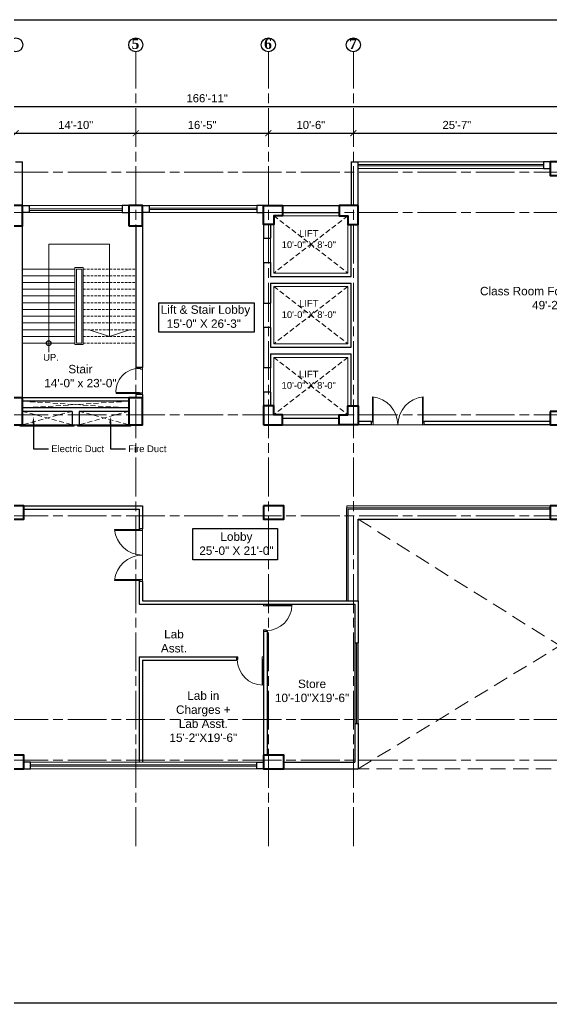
# Model space of a CAD drawing. Header units: inches. Extents: x -12 to 20935469, y -1604 to 24729220.
# Drawn here: x 20824778 to 20825566, y 24707850 to 24709308 of the extents above; entities that cross this region are included whole.
import ezdxf
from ezdxf import colors
from ezdxf.entities.mleader import LeaderData, LeaderLine
from ezdxf.math import Vec2, Vec3

# ---------------------------------------------------------------- set-up
doc = ezdxf.new("R2010")
doc.units = ezdxf.units.IN
doc.header["$LTSCALE"] = 0.03
doc.header["$MEASUREMENT"] = 0
doc.header["$PDMODE"] = 32
doc.header["$PDSIZE"] = 15
doc.linetypes.add('ACAD_ISO08W100', pattern=[36, 24, -3, 6, -3])
doc.linetypes.add('DASHED2', pattern=[0.375, 0.25, -0.125])
for name, color, linetype, lineweight in [('column', 1, 'Continuous', 40), ('Dim Line', 252, 'Continuous', 13), ('Door', 7, 'Continuous', 18), ('Dot', 253, 'Continuous', 0), ('Gas', 21, 'Continuous', 5), ('Grid Line', 252, 'Continuous', 18), ('Main Wall', 7, 'Continuous', 30), ('RAIL', 23, 'Continuous', 13), ('STAIR', 46, 'Continuous', 15), ('wind.', 150, 'Continuous', 20)]:
    doc.layers.add(name, color=color, linetype=linetype, lineweight=lineweight)
doc.layers.add('TEXT', color=7, linetype='Continuous')
doc.styles.add('2', font='swisscl.ttf')
doc.styles.add('RomanS', font='arial.ttf', dxfattribs={"height": 12})
doc.styles.get("Standard").update_dxf_attribs({"font": 'timesbd.ttf'})
doc.dimstyles.new('Aec_Arch_I', dxfattribs={"dimscale": 96, "dimtxt": 12, "dimasz": 0.09375, "dimexe": 0.125, "dimexo": 0.125, "dimgap": 0.0625, "dimtad": 1, "dimdec": 0, "dimzin": 3, "dimdsep": 46, "dimlunit": 4, "dimtxsty": 'RomanS', "dimblk1": 'ARCHTICK', "dimblk2": 'ARCHTICK', "dimsah": 1, "dimcen": 0.09375, "dimdle": 0.125, "dimadec": 0, "dimazin": 0, "dimtfac": 0.75, "dimtdec": 0, "dimtmove": 2, "dimatfit": 3, "dimldrblk": 'ARCHTICK', "dimfxl": 1, "dimfrac": 1, "dimtolj": 1, "dimtzin": 0, "dimarcsym": 0})

# ---------------------------------------------------------------- blocks, each defined once
blk = doc.blocks.new('_ArchTick')
at = {"color": 0, "linetype": 'ByBlock', "lineweight": 35, "const_width": 0.15}
blk.add_lwpolyline([(-0.5, -0.5), (0.5, 0.5)], dxfattribs=at)
blk = doc.blocks.new('*D8')
at = {"layer": 'Defpoints', "color": 0, "transparency": 16777216}
for p in [(20831396.27940053, 24724578.16655627), (20831666.2795913, 24724578.16655627), (20831666.2795913, 24724578.16655627)]:
    blk.add_point(p, dxfattribs=at)
at = {"layer": 'Dim Line', "color": 0, "lineweight": -2, "transparency": 16777216}
blk.add_line((20831384.27940053, 24724578.16655627), (20831678.2795913, 24724578.16655627), dxfattribs=at)
at = {"layer": 'Dim Line', "color": 0, "lineweight": -2, "transparency": 16777216, "xscale": 9, "yscale": 9, "zscale": 9, "rotation": 180}
blk.add_blockref('_ArchTick', (20831396.27940053, 24724578.16655627), dxfattribs=at)
at = {"layer": 'Dim Line', "color": 0, "lineweight": -2, "transparency": 16777216, "xscale": 9, "yscale": 9, "zscale": 9}
blk.add_blockref('_ArchTick', (20831666.2795913, 24724578.16655627), dxfattribs=at)
at = {"layer": 'Dim Line', "color": 0, "transparency": 16777216, "insert": (20831531.27949591, 24724590.29343212), "char_height": 12, "attachment_point": 5, "style": 'RomanS'}
blk.add_mtext('\\A1;22\'-6"', dxfattribs=at)
blk = doc.blocks.new('*D9')
at = {"layer": 'Defpoints', "color": 0, "transparency": 16777216}
for p in [(20831666.2795913, 24724578.16655627), (20831844.25000967, 24724578.16655627), (20831844.25000967, 24724578.16655627)]:
    blk.add_point(p, dxfattribs=at)
at = {"layer": 'Dim Line', "color": 0, "lineweight": -2, "transparency": 16777216}
blk.add_line((20831654.2795913, 24724578.16655627), (20831856.25000967, 24724578.16655627), dxfattribs=at)
at = {"layer": 'Dim Line', "color": 0, "lineweight": -2, "transparency": 16777216, "xscale": 9, "yscale": 9, "zscale": 9, "rotation": 180}
blk.add_blockref('_ArchTick', (20831666.2795913, 24724578.16655627), dxfattribs=at)
at = {"layer": 'Dim Line', "color": 0, "lineweight": -2, "transparency": 16777216, "xscale": 9, "yscale": 9, "zscale": 9}
blk.add_blockref('_ArchTick', (20831844.25000967, 24724578.16655627), dxfattribs=at)
at = {"layer": 'Dim Line', "color": 0, "transparency": 16777216, "insert": (20831755.26480048, 24724590.29343212), "char_height": 12, "attachment_point": 5, "style": 'RomanS'}
blk.add_mtext('\\A1;14\'-10"', dxfattribs=at)
blk = doc.blocks.new('*D21')
at = {"layer": 'Defpoints', "color": 0, "transparency": 16777216}
for p in [(20831844.25000967, 24724578.16655627), (20832040.77920983, 24724578.16655627), (20832040.77920983, 24724578.16655627)]:
    blk.add_point(p, dxfattribs=at)
at = {"layer": 'Dim Line', "color": 0, "lineweight": -2, "transparency": 16777216}
for p, q in [((20831832.25000967, 24724578.16655627), (20832052.77920983, 24724578.16655627)), ((20831844.25000967, 24724566.16655627), (20831844.25000967, 24724566.16655627)), ((20832040.77920983, 24724566.16655627), (20832040.77920983, 24724566.16655627))]:
    blk.add_line(p, q, dxfattribs=at)
at = {"layer": 'Dim Line', "color": 0, "lineweight": -2, "transparency": 16777216, "xscale": 9, "yscale": 9, "zscale": 9, "rotation": 180}
blk.add_blockref('_ArchTick', (20831844.25000967, 24724578.16655627), dxfattribs=at)
at = {"layer": 'Dim Line', "color": 0, "lineweight": -2, "transparency": 16777216, "xscale": 9, "yscale": 9, "zscale": 9}
blk.add_blockref('_ArchTick', (20832040.77920983, 24724578.16655627), dxfattribs=at)
at = {"layer": 'Dim Line', "color": 0, "transparency": 16777216, "insert": (20831942.51460975, 24724590.29343212), "char_height": 12, "attachment_point": 5, "style": 'RomanS'}
blk.add_mtext('\\A1;16\'-5"', dxfattribs=at)
blk = doc.blocks.new('*D22')
at = {"layer": 'Defpoints', "color": 0, "transparency": 16777216}
for p in [(20832040.77920983, 24724578.16655627), (20832166.78192559, 24724578.16655627), (20832166.78192559, 24724578.16655626)]:
    blk.add_point(p, dxfattribs=at)
at = {"layer": 'Dim Line', "color": 0, "lineweight": -2, "transparency": 16777216}
for p, q in [((20832028.77920983, 24724578.16655626), (20832178.78192559, 24724578.16655626)), ((20832040.77920983, 24724566.16655627), (20832040.77920983, 24724566.16655626)), ((20832166.78192559, 24724566.16655627), (20832166.78192559, 24724566.16655626))]:
    blk.add_line(p, q, dxfattribs=at)
at = {"layer": 'Dim Line', "color": 0, "lineweight": -2, "transparency": 16777216, "xscale": 9, "yscale": 9, "zscale": 9, "rotation": 180}
blk.add_blockref('_ArchTick', (20832040.77920983, 24724578.16655626), dxfattribs=at)
at = {"layer": 'Dim Line', "color": 0, "lineweight": -2, "transparency": 16777216, "xscale": 9, "yscale": 9, "zscale": 9}
blk.add_blockref('_ArchTick', (20832166.78192559, 24724578.16655626), dxfattribs=at)
at = {"layer": 'Dim Line', "color": 0, "transparency": 16777216, "insert": (20832103.78056771, 24724590.29343211), "char_height": 12, "attachment_point": 5, "style": 'RomanS'}
blk.add_mtext('\\A1;10\'-6"', dxfattribs=at)
blk = doc.blocks.new('*D23')
at = {"layer": 'Defpoints', "color": 0, "transparency": 16777216}
for p in [(20832166.78192559, 24724578.16655627), (20832473.78148643, 24724578.16655627), (20832473.78148643, 24724578.16655627)]:
    blk.add_point(p, dxfattribs=at)
at = {"layer": 'Dim Line', "color": 0, "lineweight": -2, "transparency": 16777216}
for p, q in [((20832154.78192559, 24724578.16655627), (20832485.78148643, 24724578.16655627)), ((20832166.78192559, 24724566.16655627), (20832166.78192559, 24724566.16655627)), ((20832473.78148643, 24724566.16655627), (20832473.78148643, 24724566.16655627))]:
    blk.add_line(p, q, dxfattribs=at)
at = {"layer": 'Dim Line', "color": 0, "lineweight": -2, "transparency": 16777216, "xscale": 9, "yscale": 9, "zscale": 9, "rotation": 180}
blk.add_blockref('_ArchTick', (20832166.78192559, 24724578.16655627), dxfattribs=at)
at = {"layer": 'Dim Line', "color": 0, "lineweight": -2, "transparency": 16777216, "xscale": 9, "yscale": 9, "zscale": 9}
blk.add_blockref('_ArchTick', (20832473.78148643, 24724578.16655627), dxfattribs=at)
at = {"layer": 'Dim Line', "color": 0, "transparency": 16777216, "insert": (20832320.28170601, 24724590.29343212), "char_height": 12, "attachment_point": 5, "style": 'RomanS'}
blk.add_mtext('\\A1;25\'-7"', dxfattribs=at)
blk = doc.blocks.new('*D13')
at = {"layer": 'Defpoints', "color": 0, "transparency": 16777216}
for p in [(20830948.30879143, 24724610.74819624), (20832951.75234396, 24724617.81282169), (20832951.75234396, 24724610.74819624)]:
    blk.add_point(p, dxfattribs=at)
at = {"layer": 'Dim Line', "color": 0, "lineweight": -2, "transparency": 16777216}
for p, q in [((20830948.30879143, 24724622.74819624), (20830948.30879143, 24724629.81282169)), ((20832951.75234396, 24724622.74819624), (20832951.75234396, 24724629.81282169)), ((20830936.30879143, 24724617.81282169), (20832963.75234396, 24724617.81282169))]:
    blk.add_line(p, q, dxfattribs=at)
at = {"layer": 'Dim Line', "color": 0, "lineweight": -2, "transparency": 16777216, "xscale": 9, "yscale": 9, "zscale": 9, "rotation": 180}
blk.add_blockref('_ArchTick', (20830948.30879143, 24724617.81282169), dxfattribs=at)
at = {"layer": 'Dim Line', "color": 0, "lineweight": -2, "transparency": 16777216, "xscale": 9, "yscale": 9, "zscale": 9}
blk.add_blockref('_ArchTick', (20832951.75234396, 24724617.81282169), dxfattribs=at)
at = {"layer": 'Dim Line', "color": 0, "transparency": 16777216, "insert": (20831950.03056769, 24724629.93969755), "char_height": 12, "attachment_point": 5, "style": 'RomanS'}
blk.add_mtext('\\A1;166\'-11"', dxfattribs=at)
blk = doc.blocks.new('Door_45')
at = {"layer": 'Door'}
for p, q in [((1.499446089358273, 4.966720660065755), (1.499446089358273, 43.96672066006575)), ((1.499446089358273, 40.02726910408236), (2.249446089358273, 40.02726910408236)), ((2.249446089358273, 40.02726910408236), (2.249446089358273, 39.52726910408236)), ((2.249446089358273, 39.52726910408236), (2.749446089591103, 39.52726910408236)), ((2.749446089591103, 39.52726910408236), (2.749446089591103, 40.02726910408236)), ((2.749446089591103, 40.02726910408236), (3.499446089358273, 40.02726910408236)), ((3.499446089358273, 44.03189280286006), (3.499446089358273, 4.966720660065755)), ((1.499446089358273, 25.76575365659081), (2.249446089358273, 25.76575365659081)), ((2.249446089358273, 25.76575365659081), (2.249446089358273, 25.26575365659081)), ((2.249446089358273, 25.26575365659081), (2.749446089591103, 25.26575365659081)), ((2.749446089591103, 25.76575365659081), (3.499446089358273, 25.76575365659081)), ((2.749446089591103, 25.26575365659081), (2.749446089591103, 25.76575365659081)), ((-0.0005539106417273842, -0.03327933993424503), (-0.0005539106417273842, 4.966720660065755)), ((-0.0005539106417273842, 4.966720660065755), (1.499446089358273, 4.966720660065755)), ((1.499446089358273, 12.56961937076411), (2.249446089358273, 12.56961937076411)), ((3.499446089358273, 4.966720660065755), (1.499446089358273, 4.966720660065755)), ((1.499446089358273, 4.966720660065755), (1.499446089358273, 2.966720660065755)), ((1.499446089358273, 2.966720660065755), (2.499446089358273, 2.966720660065755)), ((2.249446089358273, 12.56961937076411), (2.249446089358273, 13.06961937076411)), ((2.249446089358273, 13.06961937076411), (2.749446089591103, 13.06961937076411)), ((2.499446089358273, 2.966720660065755), (2.499446089358273, -0.03327933993424503)), ((2.749446089591103, 13.06961937076411), (2.749446089591103, 12.56961937076411)), ((2.749446089591103, 12.56961937076411), (3.499446089358273, 12.56961937076411)), ((42.5, 3), (42.5, -0.03327933993424503)), ((43.5, 3), (42.5, 3)), ((45.00000000023283, 5), (43.5, 5)), ((43.5, 5), (43.5, 3)), ((45.00000000023283, -0.03327933993424503), (45.00000000023283, 5)), ((2.499446089358273, -0.03327933993424503), (-0.0005539106417273842, -0.03327933993424503)), ((42.5, -0.03327933993424503), (45.00000000023283, -0.03327933993424503))]:
    blk.add_line(p, q, dxfattribs=at)
blk.add_arc((4.660651951731928, 5.255392092920653), 38.84018771759182, 359.6232511897165, 94.66847186469465, dxfattribs=at)
blk = doc.blocks.new('$D40')
at = {"layer": 'Door'}
for p, q in [((1, 4), (1, 42)), ((2, 0), (2, 41.98683982644525)), ((1, 5), (0, 5)), ((2, 0), (0, 0)), ((2, 4), (1, 4)), ((39, 4), (38, 4)), ((38, 4), (38, 0)), ((40, 0), (38, 0)), ((40, 5), (38.98683982644525, 5)), ((39, 5), (39, 4))]:
    blk.add_line(p, q, dxfattribs=at)
blk.add_arc((1, 4), 38, 0, 89.99999999999999, dxfattribs=at)
blk = doc.blocks.new('fff')
at = {"layer": 'Grid Line', "color": 252, "linetype": 'ACAD_ISO08W100', "lineweight": 9, "ltscale": 80, "true_color": 0x939598}
for p, q in [((20831844.25000966, 24723521.10155122), (20831844.25000967, 24724698.78124316)), ((20832040.77920982, 24723521.10155122), (20832040.77920983, 24724698.78124316)), ((20832166.78192559, 24723521.10975568), (20832166.78192559, 24724698.78944763)), ((20833096.94929376, 24724520.60832043), (20830726.1474328, 24724520.60832043)), ((20833096.94929376, 24724460.61652489), (20830726.1474328, 24724460.61652489)), ((20833096.94929376, 24724160.74613542), (20830726.1474328, 24724160.74613542)), ((20833096.94929376, 24724010.74613543), (20830726.1474328, 24724010.74613543)), ((20833096.94929376, 24723708.71657327), (20830726.1474328, 24723708.71657328)), ((20833096.94929376, 24723648.75434016), (20830726.1474328, 24723648.75434017))]:
    blk.add_line(p, q, dxfattribs=at)
at = {"layer": 'Dim Line'}
for base, p1, p2, picture, middle in [((20832951.75234396, 24724617.81282169), (20830948.30879143, 24724610.74819624), (20832951.75234396, 24724610.74819624), '*D13', (20831950.03056769, 24724629.93969755)), ((20831666.2795913, 24724578.16655627), (20831396.27940053, 24724578.16655627), (20831666.2795913, 24724578.16655627), '*D8', (20831531.27949591, 24724590.29343212)), ((20831844.25000967, 24724578.16655627), (20831666.2795913, 24724578.16655627), (20831844.25000967, 24724578.16655627), '*D9', (20831755.26480048, 24724590.29343212)), ((20832040.77920983, 24724578.16655627), (20831844.25000967, 24724578.16655627), (20832040.77920983, 24724578.16655627), '*D21', (20831942.51460975, 24724590.29343212)), ((20832166.78192559, 24724578.16655626), (20832040.77920983, 24724578.16655627), (20832166.78192559, 24724578.16655627), '*D22', (20832103.78056771, 24724590.29343211)), ((20832473.78148643, 24724578.16655627), (20832166.78192559, 24724578.16655627), (20832473.78148643, 24724578.16655627), '*D23', (20832320.28170601, 24724590.29343212))]:
    dim = blk.add_linear_dim(base=base, p1=p1, p2=p2, dimstyle='Aec_Arch_I', dxfattribs=at)
    dim.commit()
    dim.dimension.update_dxf_attribs({"geometry": picture, "text_midpoint": middle})

msp = doc.modelspace()

# ---------------------------------------------------------------- linework, layer by layer
for p, q in [((20825262.50001496, 24708446.4790791), (20825262.50001496, 24708584.49163132)), ((20825279.50001496, 24708446.34117164), (20825279.50001496, 24708567.49163132)), ((20825279.50001496, 24708567.49163132), (20825564.3718891, 24708567.49163132))]:
    msp.add_line(p, q)
for points in [[(20824983.79465442, 24708888.53760599), (20825125.25306721, 24708888.53760599), (20825125.25306721, 24708844.84744899), (20824983.79465442, 24708844.84744899)], [(20824778.67446318, 24708707.49165212), (20824857.96471074, 24708707.49165212), (20824857.96471074, 24708705.49163171), (20824778.67446318, 24708705.49163171)], [(20824863.74270593, 24708707.49165212), (20824941.97401436, 24708707.49165212), (20824941.97401436, 24708705.49163171), (20824863.74270593, 24708705.49163171)], [(20825034.45604135, 24708553.68083572), (20825159.98037695, 24708553.68083572), (20825159.98037695, 24708507.52335351), (20825034.45604135, 24708507.52335351)]]:
    msp.add_lwpolyline(points, close=True)
msp.add_circle((20824820.73651091, 24708828.53290936), 3.60517880693078)
at = {"layer": 'column', "lineweight": 40, "ltscale": 20}
for points in [[(20825564.37144994, 24709097.36202079), (20825564.37144994, 24709077.36202079), (20825594.37144994, 24709077.36202079), (20825594.37144994, 24709097.36202079)], [(20824761.75092027, 24709002.53290937), (20824781.75092027, 24709002.53290937), (20824781.75092027, 24709032.53290937), (20824761.75092027, 24709032.53290937)], [(20824939.72172018, 24709002.53290937), (20824959.72172018, 24709002.53290937), (20824959.72172018, 24709032.53290937), (20824939.72172018, 24709032.53290937)], [(20824761.75092027, 24708707.49165213), (20824781.75092027, 24708707.49165213), (20824781.75151683, 24708747.49165211), (20824761.75151683, 24708747.49165211)], [(20824939.721831, 24708707.49163292), (20824959.721831, 24708707.49163292), (20824959.72174545, 24708747.49163292), (20824939.72174545, 24708747.49163292)], [(20825564.37188974, 24708727.48920703), (20825564.37188974, 24708707.48920703), (20825594.37188846, 24708707.49240314), (20825594.37188846, 24708727.49240314)], [(20824753.86917327, 24708587.47964447), (20824753.86917327, 24708567.47964447), (20824783.86917327, 24708567.47964447), (20824783.86917327, 24708587.47964447)], [(20825139.36916321, 24708587.49163293), (20825139.36916321, 24708567.49163293), (20825169.36916321, 24708567.49163293), (20825169.36916321, 24708587.49163293)], [(20825139.36917331, 24708587.47962527), (20825139.36917331, 24708567.47962527), (20825169.36917331, 24708567.47962527), (20825169.36917331, 24708587.47962527)], [(20825564.3718891, 24708587.49163132), (20825564.3718891, 24708567.49163132), (20825594.3718891, 24708567.49163132), (20825594.3718891, 24708587.49163132)], [(20824753.86909372, 24708217.47964449), (20824753.86909372, 24708197.47964449), (20824783.86909371, 24708197.47964449), (20824783.86909371, 24708217.47964449)], [(20825139.36909376, 24708217.47962528), (20825139.36909376, 24708197.47962528), (20825169.36909376, 24708197.47962528), (20825169.36909376, 24708217.47962528)]]:
    msp.add_lwpolyline(points, close=True, dxfattribs=at)
for points in [[(20825139.36917337, 24709032.53290937), (20825167.36917333, 24709032.53290937), (20825167.36917332, 24709017.53290937), (20825154.36917331, 24709017.53290937), (20825154.36917331, 24709004.53290936), (20825139.36917336, 24709004.53290937), (20825139.36917337, 24709032.53290937)], [(20825279.36917332, 24709032.53290937), (20825251.36917336, 24709032.53290937), (20825251.36917337, 24709017.53290937), (20825264.36917337, 24709017.53290937), (20825264.36917338, 24709004.53290936), (20825279.36917333, 24709004.53290937), (20825279.36917332, 24709032.53290937)], [(20825139.36917331, 24708707.49163292), (20825167.36917326, 24708707.49163293), (20825167.36917325, 24708722.49163293), (20825154.36917325, 24708722.49163293), (20825154.36917325, 24708735.49163293), (20825139.3691733, 24708735.49163293), (20825139.36917331, 24708707.49163293)], [(20825279.36917331, 24708707.49163292), (20825251.36917336, 24708707.49163293), (20825251.36917336, 24708722.49163293), (20825264.36917337, 24708722.49163293), (20825264.36917337, 24708735.49163293), (20825279.36917332, 24708735.49163293), (20825279.36917331, 24708707.49163293)]]:
    msp.add_lwpolyline(points, dxfattribs=at)
at = {"layer": 'Defpoints'}
msp.add_lwpolyline([(20823799.24722309, 24709308.24049338), (20826238.11381698, 24709308.24049338), (20826238.11381698, 24707849.71112706), (20823799.24722309, 24707849.71112706)], close=True, dxfattribs=at)
at = {"layer": 'Door'}
for p, q in [((20825300.67188909, 24708711.22820555), (20825300.67188909, 24708749.10981302)), ((20825301.97188909, 24708707.50981302), (20825301.97188909, 24708749.08659133)), ((20825374.77188909, 24708707.50981302), (20825374.77188909, 24708749.08659133)), ((20825376.07188908, 24708711.22820555), (20825376.07188909, 24708749.10981302)), ((20825301.97188909, 24708707.50981302), (20825299.37188909, 24708707.50981302)), ((20825300.67194474, 24708712.52820555), (20825299.37194474, 24708712.52820555)), ((20825301.97194474, 24708711.22820555), (20825300.67188909, 24708711.22820555)), ((20825374.77188908, 24708711.22820555), (20825376.07188908, 24708711.22820555)), ((20825374.77188909, 24708707.50981302), (20825377.37188909, 24708707.50981302)), ((20825376.07188908, 24708712.52820555), (20825377.37188908, 24708712.52820555)), ((20824954.70343839, 24708552.1103524), (20824954.70343839, 24708553.41035241)), ((20824959.72183092, 24708550.81040806), (20824959.72183092, 24708553.41040805)), ((20824956.00343839, 24708552.11040806), (20824918.12183093, 24708552.11040805)), ((20824959.72183092, 24708550.81040806), (20824918.14505262, 24708550.81040806)), ((20824956.00343839, 24708550.81035241), (20824956.00343839, 24708552.11040806)), ((20824956.00343839, 24708476.71040806), (20824918.12183093, 24708476.71040806)), ((20824959.72183092, 24708478.01040806), (20824918.14505262, 24708478.01040806)), ((20824954.70343839, 24708476.71040806), (20824954.70343839, 24708475.41040806)), ((20824956.00343839, 24708478.01040806), (20824956.00343839, 24708476.71040806)), ((20824959.72183092, 24708478.01040806), (20824959.72183092, 24708475.41040806))]:
    msp.add_line(p, q, dxfattribs=at)
for centre, radius, start, end in [((20825296.08918996, 24708707.07392944), 42.28494578562433, 0.5906292967631525, 83.77825725144898), ((20825380.65458822, 24708707.07392944), 42.28494578564002, 96.22174274855104, 179.4093707032368), ((20824960.15771451, 24708556.69310718), 42.28494578562433, 186.2217425363552, 269.4093707032384), ((20824960.15771451, 24708472.12770893), 42.28494578564002, 90.59062929676155, 173.7782574636448)]:
    msp.add_arc(centre, radius, start, end, dxfattribs=at)
at = {"layer": 'Dot', "linetype": 'DASHED2', "lineweight": 0, "ltscale": 1000}
for p, q in [((20824781.75151683, 24708742.49165211), (20824939.72177753, 24708732.49165211)), ((20824939.72175615, 24708742.49165211), (20824781.75151683, 24708732.49165211)), ((20824855.73697219, 24708727.49165211), (20824781.75092027, 24708707.49165213)), ((20824781.75151683, 24708727.49165211), (20824855.73697219, 24708707.49165213)), ((20824865.73697219, 24708727.49165211), (20824939.721831, 24708707.49163292)), ((20824939.72178823, 24708727.49163292), (20824865.73697219, 24708707.49165213))]:
    msp.add_line(p, q, dxfattribs=at)
at = {"layer": 'Dot', "color": 0, "linetype": 'DASHED2', "lineweight": 20, "ltscale": 3000}
for p, q in [((20825279.50001497, 24708567.49163132), (20825869.3718891, 24708197.49983606)), ((20825279.50001497, 24708197.49983606), (20825869.37139676, 24708557.4916316)), ((20825869.3718891, 24708197.49983606), (20825279.50001497, 24708197.49983606))]:
    msp.add_line(p, q, dxfattribs=at)
at = {"layer": 'Dot', "linetype": 'DASHED2', "lineweight": 0, "ltscale": 1000}
for points in [[(20825154.31227699, 24709017.53290774), (20825264.36917334, 24708932.53369394), (20825264.36917334, 24709017.53290774), (20825154.31227699, 24708932.53369394)], [(20825154.31227697, 24708912.53369394), (20825264.36917332, 24708827.53448013), (20825264.36917332, 24708912.53369394), (20825154.31227697, 24708827.53448013)], [(20825154.3697468, 24708807.53285446), (20825264.42621728, 24708722.36202079), (20825264.42621728, 24708807.53610582), (20825154.37258748, 24708722.36202079)]]:
    msp.add_lwpolyline(points, dxfattribs=at)
at = {"layer": 'Gas', "color": 0, "lineweight": 5}
for points in [[(20825154.31227699, 24708932.53369394), (20825264.36917334, 24708932.53369394), (20825264.36917334, 24709017.53290774), (20825154.31227699, 24709017.53290774)], [(20824871.72172009, 24708826.53290936), (20824859.72172009, 24708826.53290936), (20824859.7217201, 24708940.53290936), (20824871.7217201, 24708940.53290936)], [(20824869.72172009, 24708828.53290936), (20824861.72172009, 24708828.53290936), (20824861.7217201, 24708938.53290936), (20824869.7217201, 24708938.53290936)], [(20825154.31227697, 24708827.53448013), (20825264.36917332, 24708827.53448013), (20825264.36917332, 24708912.53369394), (20825154.31227697, 24708912.53369394)], [(20825154.37258748, 24708722.36202079), (20825264.42948383, 24708722.36202079), (20825264.42621728, 24708807.53610582), (20825154.36932103, 24708807.53285445)]]:
    msp.add_lwpolyline(points, close=True, dxfattribs=at)
at = {"layer": 'Main Wall', "lineweight": 30}
for p, q in [((20824771.75092026, 24709097.37451135), (20824781.75092027, 24709097.37500141)), ((20824781.75092027, 24709032.53290937), (20824781.75092027, 24709097.37500141)), ((20825269.3718891, 24709097.36202079), (20825279.36917332, 24709097.36202079)), ((20825269.3718891, 24709097.36202079), (20825269.3718891, 24709032.53290777)), ((20825279.36917332, 24708735.49163128), (20825279.36917332, 24709097.36202079)), ((20825564.25062075, 24709097.36202212), (20825554.25062075, 24709097.36202212)), ((20825554.25062075, 24709097.36202212), (20825554.25062075, 24709087.36202212)), ((20825554.25062075, 24709087.36202212), (20825564.25062075, 24709087.36202212)), ((20824781.75151683, 24708747.49165211), (20824781.75092027, 24709022.53290936)), ((20825167.36917333, 24709032.53290777), (20825251.36917336, 24709032.53290777)), ((20825167.36917332, 24709022.53290777), (20825251.36917337, 24709022.53290777)), ((20824949.72146851, 24709002.53290937), (20824949.72178679, 24708792.49212528)), ((20824959.72172018, 24709002.53290937), (20824959.72135597, 24708792.49212528)), ((20825139.36915651, 24708984.03330245), (20825149.36915652, 24708984.03330245)), ((20825139.36915651, 24708948.03330245), (20825149.3691565, 24708948.03330245)), ((20825149.36917335, 24708927.53369394), (20825269.36917332, 24708927.53369395)), ((20825149.36917335, 24708917.53369394), (20825269.36917332, 24708917.53369395)), ((20825139.3691565, 24708888.03408864), (20825149.36915649, 24708888.03408864)), ((20825149.36915648, 24708852.03408864), (20825139.36915649, 24708852.03408864)), ((20825149.36917333, 24708822.53448013), (20825269.36917332, 24708822.53448013)), ((20825149.36917333, 24708812.53448013), (20825269.36917332, 24708812.53448013)), ((20824959.72135597, 24708792.49212528), (20824949.72178679, 24708792.49212528)), ((20825149.36915647, 24708792.01305733), (20825139.36915649, 24708792.01305733)), ((20824939.72242755, 24708747.49165211), (20824781.75151683, 24708747.49165211)), ((20824939.72242755, 24708742.49165211), (20824781.75151683, 24708742.49165211)), ((20824949.72182416, 24708752.49163292), (20824949.721831, 24708747.49163292)), ((20824959.72133863, 24708752.49163292), (20824949.72182416, 24708752.49163292)), ((20824959.72133863, 24708752.49163292), (20824959.72133863, 24708747.49163292)), ((20825149.36915646, 24708756.01305733), (20825139.36915648, 24708756.01305733)), ((20824939.72242755, 24708732.49165211), (20824781.75151683, 24708732.49165211)), ((20824855.73697219, 24708727.49165211), (20824781.75151683, 24708727.49165211)), ((20824855.73697219, 24708727.49165211), (20824855.73697219, 24708707.49165212)), ((20824939.72242755, 24708727.49165211), (20824865.73697219, 24708727.49165211)), ((20824865.73697219, 24708727.49165211), (20824865.73697219, 24708707.49165212)), ((20824855.73697219, 24708707.49165212), (20824865.73697219, 24708707.49165212)), ((20825167.36917331, 24708707.49163132), (20825251.36917332, 24708707.49163132)), ((20825299.37188909, 24708712.50981302), (20825279.36917333, 24708712.50981302)), ((20825299.37188909, 24708707.50981302), (20825279.36917333, 24708707.50981302)), ((20825299.37188909, 24708707.50981302), (20825299.37188909, 24708712.50981303)), ((20825564.37188974, 24708712.50981301), (20825377.3718891, 24708712.50981302)), ((20825377.3718891, 24708707.50981303), (20825377.3718891, 24708712.50981302)), ((20825564.37188974, 24708707.50981301), (20825377.3718891, 24708707.50981302)), ((20824783.86917327, 24708587.47964447), (20824959.72183099, 24708587.47964447)), ((20824783.86917327, 24708582.47964447), (20824954.721831, 24708582.47964447)), ((20824954.721831, 24708582.47964447), (20824954.721831, 24708553.41040805)), ((20824959.72183099, 24708587.47964447), (20824959.72183099, 24708553.41040805)), ((20824959.72183099, 24708553.41040805), (20824954.721831, 24708553.41040805)), ((20824954.721831, 24708475.41040806), (20824954.721831, 24708441.34117164)), ((20824959.721831, 24708475.41040806), (20824954.721831, 24708475.41040806)), ((20824959.721831, 24708475.41040806), (20824959.721831, 24708446.34117164)), ((20824954.721831, 24708441.34117164), (20825274.50001496, 24708441.34117164)), ((20824959.721831, 24708446.34117164), (20825279.50001496, 24708446.34117164)), ((20825274.50001496, 24708441.34117164), (20825274.50001496, 24708384.42050385)), ((20825279.50001496, 24708446.34117164), (20825279.50001496, 24708384.42050385)), ((20825139.36909377, 24708401.34117164), (20825144.36909376, 24708401.34117164)), ((20825139.36909377, 24708401.34117164), (20825139.36909376, 24708217.47962528)), ((20825144.36909376, 24708401.34117164), (20825144.36909376, 24708217.47962528)), ((20825274.50001497, 24708384.42050385), (20825279.50001496, 24708384.42050385)), ((20824954.721831, 24708363.49063463), (20824954.72183099, 24708207.49983606)), ((20824954.721831, 24708363.49063463), (20825099.36909377, 24708363.49063461)), ((20825099.36909377, 24708363.49063461), (20825099.36909377, 24708358.49063461)), ((20824959.721831, 24708358.49063462), (20824959.72183099, 24708207.49983606)), ((20824959.721831, 24708358.49063462), (20825099.36909377, 24708358.49063461)), ((20825274.50001497, 24708264.42050385), (20825274.50001498, 24708207.49983606)), ((20825274.50001497, 24708264.42050385), (20825279.50001496, 24708264.42050385)), ((20825279.50001496, 24708264.42050385), (20825279.50001497, 24708197.47962528)), ((20825169.36909376, 24708207.49983606), (20825274.50001498, 24708207.49983606)), ((20825169.36909376, 24708197.47962528), (20825279.50001497, 24708197.47962528))]:
    msp.add_line(p, q, dxfattribs=at)
for points in [[(20824781.74834407, 24709032.5329091), (20824791.74834407, 24709032.5329091), (20824791.74834407, 24709022.5329091), (20824781.74834407, 24709022.53462663)], [(20824939.71914399, 24709032.5329091), (20824929.71914399, 24709032.5329091), (20824929.71914399, 24709022.5329091), (20824939.71914399, 24709022.5329091)], [(20824959.71914399, 24709032.5329091), (20824969.71914399, 24709032.5329091), (20824969.71914399, 24709022.5329091), (20824959.71914399, 24709022.5329091)], [(20825139.24834418, 24709032.5329091), (20825129.24834418, 24709032.5329091), (20825129.24834418, 24709022.5329091), (20825139.24834418, 24709022.5329091)], [(20825139.36915651, 24709004.53290937), (20825139.36915651, 24708984.03330245)], [(20825149.36915652, 24709004.53290936), (20825149.36915652, 24708984.03330245)], [(20825269.36917332, 24708927.53369395), (20825269.36917332, 24709004.53290936)], [(20825139.36915651, 24708948.03330245), (20825139.3691565, 24708888.03408864)], [(20825149.3691565, 24708948.03330245), (20825149.36915649, 24708927.53369554)], [(20825149.36915649, 24708917.53369554), (20825149.36915649, 24708888.03408864)], [(20825269.36917332, 24708822.53448013), (20825269.36917332, 24708917.53369395)], [(20825139.36915649, 24708852.03408864), (20825139.36915649, 24708792.01305733)], [(20825149.36915648, 24708852.03408864), (20825149.36915648, 24708822.53448173)], [(20825149.36915648, 24708812.53448173), (20825149.36915647, 24708792.01305733)], [(20825269.36917332, 24708735.49163293), (20825269.36917332, 24708812.53448013)], [(20825139.36915648, 24708756.01305733), (20825139.36915648, 24708735.49163289), (20825139.36915648, 24708735.49163289)], [(20825149.36915646, 24708756.01305733), (20825149.36915646, 24708735.49163293)], [(20825167.36917326, 24708717.49111672), (20825251.36917336, 24708717.49214583)], [(20824783.86909371, 24708197.47964449), (20824793.86909371, 24708197.47964449), (20824793.86922879, 24708207.48113009), (20824783.86963436, 24708207.48113009)], [(20825139.36909376, 24708197.49814921), (20825129.36909376, 24708197.49814921), (20825129.36922882, 24708207.49828426), (20825139.36909376, 24708207.49828426)]]:
    msp.add_lwpolyline(points, dxfattribs=at)
at = {"layer": 'Main Wall', "lineweight": 13}
for points in [[(20825139.36915648, 24708948.03330245), (20825149.36915647, 24708948.03330245), (20825149.36915647, 24708984.03330245), (20825139.36915648, 24708984.03330245)], [(20825139.36915649, 24708852.03408864), (20825149.36915648, 24708852.03408864), (20825149.36915648, 24708888.03408864), (20825139.36915649, 24708888.03408864)], [(20825139.36915648, 24708756.01305733), (20825149.36915647, 24708756.01305733), (20825149.36915647, 24708792.01305733), (20825139.36915648, 24708792.01305733)]]:
    msp.add_lwpolyline(points, close=True, dxfattribs=at)
at = {"layer": 'RAIL', "lineweight": 9}
for p, q in [((20824820.73651091, 24708815.37049111), (20824820.73651091, 24708975.53290936)), ((20824820.73651091, 24708975.53290936), (20824910.72172009, 24708975.53290936)), ((20824910.72172009, 24708975.53290936), (20824910.7217201, 24708838.53290936)), ((20824880.72172009, 24708848.53290935), (20824910.72172009, 24708838.53290936)), ((20824910.72172009, 24708838.53290936), (20824940.72172009, 24708848.53290936))]:
    msp.add_line(p, q, dxfattribs=at)
at = {"layer": 'STAIR', "color": 32, "lineweight": 5}
for p, q in [((20824781.75130174, 24708938.53290936), (20824859.72172009, 24708938.53290936)), ((20824781.75130174, 24708928.53290937), (20824859.72172009, 24708928.53290936)), ((20824781.75130174, 24708918.53290937), (20824859.72172009, 24708918.53290936)), ((20824781.75130174, 24708908.53290936), (20824859.72172009, 24708908.53290936)), ((20824781.75130174, 24708898.53290936), (20824859.72172009, 24708898.53290936)), ((20824781.75130174, 24708888.53290936), (20824859.72172009, 24708888.53290936)), ((20824781.75130174, 24708878.53290936), (20824859.72172009, 24708878.53290936)), ((20824781.75130174, 24708868.53290937), (20824859.72172009, 24708868.53290936)), ((20824781.75130174, 24708858.53290937), (20824859.72172009, 24708858.53290936)), ((20824781.75130174, 24708848.53290936), (20824859.72172009, 24708848.53290936)), ((20824781.75130174, 24708838.53290936), (20824859.72172009, 24708838.53290936)), ((20824781.75130174, 24708828.53290936), (20824859.72172009, 24708828.53290936))]:
    msp.add_line(p, q, dxfattribs=at)
at = {"layer": 'STAIR', "color": 32, "linetype": 'DASHED2', "lineweight": 5, "ltscale": 500}
for p, q in [((20824871.72172009, 24708938.53290936), (20824949.72172009, 24708938.53290936)), ((20824871.72172009, 24708928.53290936), (20824949.72172009, 24708928.53290936)), ((20824871.72172009, 24708918.53290936), (20824949.72172009, 24708918.53290936)), ((20824871.72172009, 24708908.53290936), (20824949.72172009, 24708908.53290936)), ((20824871.72172009, 24708898.53290936), (20824949.72172009, 24708898.53290936)), ((20824871.72172009, 24708888.53290936), (20824949.72172009, 24708888.53290936)), ((20824871.72172009, 24708878.53290936), (20824949.72172009, 24708878.53290936)), ((20824871.72172009, 24708868.53290936), (20824949.72172009, 24708868.53290936)), ((20824871.72172009, 24708858.53290936), (20824949.72172009, 24708858.53290936)), ((20824949.72172009, 24708848.53290936), (20824871.72172009, 24708848.53290936)), ((20824889.72172009, 24708848.53290936), (20824949.72172009, 24708848.53290936)), ((20824871.72172009, 24708838.53290936), (20824949.72172009, 24708838.53290936)), ((20824871.72172009, 24708828.53290936), (20824949.72172009, 24708828.53290936))]:
    msp.add_line(p, q, dxfattribs=at)
at = {"layer": 'TEXT'}
for centre in [(20824771.8695414, 24709270.96432318), (20824949.83995977, 24709270.94411239), (20825146.36915993, 24709270.94411239), (20825272.37187569, 24709270.95231685)]:
    msp.add_circle(centre, 10.41737199201306, dxfattribs=at)
at = {"layer": 'wind.', "lineweight": 5}
for p, q in [((20825279.24821839, 24709093.37020158), (20825554.24865756, 24709093.46018099)), ((20825554.25062075, 24709097.36202212), (20825279.24834413, 24709097.36202212)), ((20825554.25062075, 24709087.36202212), (20825279.24834413, 24709087.36202212)), ((20825279.24887279, 24709091.37020168), (20825554.24931195, 24709091.46018109)), ((20825262.50001496, 24708584.49163132), (20825564.3718891, 24708584.49163132)), ((20825264.50001496, 24708582.49163132), (20825564.3718891, 24708582.49163132)), ((20825264.50001496, 24708446.34117164), (20825264.50001496, 24708582.49163132)), ((20825274.50001497, 24708384.42050385), (20825274.50001497, 24708264.42050385)), ((20825276.50001497, 24708384.42050385), (20825276.50001497, 24708264.42050385)), ((20825277.50001497, 24708384.42050385), (20825277.50001497, 24708264.42050385)), ((20825279.50001496, 24708384.42050385), (20825279.50001496, 24708264.42050385)), ((20825129.36903968, 24708203.49318432), (20824793.86917499, 24708203.49771538)), ((20825129.3690937, 24708207.49318433), (20824793.86922901, 24708207.49771541)), ((20825129.3690937, 24708197.49304928), (20824793.86909395, 24708197.49758037)), ((20825129.36901267, 24708201.49318432), (20824793.86914798, 24708201.49771538))]:
    msp.add_line(p, q, dxfattribs=at)
at = {"layer": 'wind.'}
for p, q in [((20824791.74834407, 24709032.5329091), (20824929.71914399, 24709032.5329091)), ((20824791.74834407, 24709027.5329091), (20824929.71914399, 24709027.5329091)), ((20824791.74834407, 24709025.5329091), (20824929.71914399, 24709025.5329091)), ((20824791.74834407, 24709022.5329091), (20824929.71914399, 24709022.5329091)), ((20824969.71914399, 24709032.5329091), (20825129.24834418, 24709032.5329091)), ((20824969.71914399, 24709028.5329091), (20825129.24834418, 24709028.5329091)), ((20824969.71914399, 24709026.5329091), (20825129.24834418, 24709026.5329091)), ((20824969.71914399, 24709022.5329091), (20825139.24834418, 24709022.5329091))]:
    msp.add_line(p, q, dxfattribs=at)
at = {"layer": 'wind.', "lineweight": 5}
msp.add_lwpolyline([(20824137.8700705, 24708587.49163132), (20824137.87006713, 24708707.80598885), (20824959.721831, 24708707.49163292), (20824959.721831, 24709022.36202212), (20825139.36917337, 24709022.5329091), (20825139.36917345, 24708707.49163292), (20825973.25016609, 24708707.49163292), (20825973.2501661, 24708587.49163132), (20825262.50001496, 24708587.49163132), (20825262.50001496, 24708446.34117166), (20824959.721831, 24708446.34117162), (20824959.721831, 24708587.47964447)], close=True, dxfattribs=at)

# ---------------------------------------------------------------- block references
msp.add_blockref('fff', (-6894.410036489367, -15438.25450410321))
at = {"layer": 'Door', "color": 250, "ltscale": 20, "xscale": 0.8888888888759539, "yscale": 0.8888888888759539, "zscale": 0.8888888888759539, "rotation": 90.00000000000001}
msp.add_blockref('Door_45', (20824959.691757, 24708752.49212528), dxfattribs=at)
at = {"layer": 'Door'}
for p, rotation in [((20825139.36909377, 24708441.34117164), 270), ((20825139.36909377, 24708363.49063461), 180)]:
    msp.add_blockref('$D40', p, dxfattribs=dict(at, rotation=rotation))

# ---------------------------------------------------------------- texts
at = {"layer": 'TEXT', "char_height": 15.435, "width": 227.4580850503149, "attachment_point": 8, "rotation": 1.109146314285407e-09}
for s, insert in [('\\A1;5', (20824949.32431715, 24709264.6464894)), ('\\A1;6', (20825145.85351732, 24709264.6464894)), ('\\A1;7', (20825271.85623308, 24709264.65469387))]:
    msp.add_mtext(s, dxfattribs=dict(at, insert=insert))
at = {"layer": 'TEXT', "color": 30, "lineweight": 5, "ltscale": 20, "attachment_point": 2, "style": '2'}
for s, width, gutter_width, insert, char_height in [('\\pxsm1;{\\fArial|b0|i0|c0|p34;\\C0;LIFT\\P10\'-0" X 8\'-0" }', 235.5919496061969, 0.7495764341443792, (20825206.39661164, 24708996.24553869), 10), ('\\pxsm1;{\\fArial|b0|i0|c0|p34;\\C0;Class Room For future Provision\\P49\'-2"x31\'-3"}', 289.4828102600295, 0.5, (20825586.03767899, 24708912.05612181), 12.47575959581606), ('\\pxsm1;{\\fArial|b0|i0|c0|p34;\\C0;LIFT\\P10\'-0" X 8\'-0" }', 235.5919496061969, 0.7495764341443792, (20825206.42540606, 24708892.55764197), 10), ('\\pxsm1,qc;{\\fArial|b0|i0|c0|p34;\\C0; Lift & Stair Lobby\\P15\'-0" X 26\'-3" }', 146.3875032233763, 0.7495764341443792, (20825050.69032791, 24708884.60268955), 12.47575959581606), ('{\\fArial|b0|i0|c0|p34;\\C0;UP.}', 104.7596838313621, 0.5, (20824824.14066944, 24708812.60011521), 10), ('\\pxsm1;{\\fArial|b0|i0|c0|p34;\\C0;Stair\\P14\'-0" x 23\'-0"  }', 114.8067791681538, 0.2817773027333734, (20824867.75100406, 24708796.36370264), 12.47575959581606), ('\\pxsm1;{\\fArial|b0|i0|c0|p34;\\C0;LIFT\\P10\'-0" X 8\'-0" }', 235.5919496061969, 0.7495764341443792, (20825206.22343332, 24708787.67016661), 10), ('\\pxsm1,qc;{\\fArial|b0|i0|c0|p34;\\C0;Lobby\\P25\'-0" X 21\'-0" }', 146.3875032233763, 0.7495764341443792, (20825099.01564236, 24708547.94307495), 12.47575959581606), ('{\\fArial|b0|i0|c0|p34;\\C0;Lab Asst. }', 49.4700385692995, 0.5, (20825006.4619383, 24708403.27206556), 12.47575959581606), ('{\\fArial|b0|i0|c0|p34;\\C0;Store\\P10\'-10"X19\'-6"}', 104.7596838313621, 0.5, (20825211.15895599, 24708329.64143627), 12.47575959581606), ('{\\fArial|b0|i0|c0|p34;\\C0;Lab in Charges + Lab Asst. \\P15\'-2"X19\'-6"}', 104.7596838313621, 0.5, (20825049.91149389, 24708312.17703828), 12.47575959581606)]:
    msp.add_mtext_dynamic_manual_height_columns(s, width=width, gutter_width=gutter_width, heights=[0], dxfattribs=dict(at, insert=insert, char_height=char_height))

# ---------------------------------------------------------------- leaders
at = {"layer": 'TEXT', "lineweight": 5, "ltscale": 20}
ml = msp.add_multileader_mtext('Standard', dxfattribs=at)
ml.set_content('{\\fArial|b0|i0|c0|p34; Electric Duct}', color=256)
ml.set_leader_properties()
ml.build(insert=Vec2(0, 0))
ml.multileader.update_dxf_attribs({"text_right_attachment_type": 6, "dogleg_length": 0.36, "arrow_head_size": 10})
ctx = ml.context
ctx.base_point, ctx.char_height, ctx.arrow_head_size, ctx.landing_gap_size, ctx.plane_origin = Vec3(20824820.60187, 24708671.93071324), 10, 10, 0.09, Vec3(20824798.10830644, 24708719.78426093)
ctx.right_attachment = 6
notes = []
notes.append((ctx, [(0, (1, 1, 0), (20824798.10830644, 24708671.93071324), (1, 0), 22.49356356322765, [(0, [(20824798.10830644, 24708719.78426093)], 0, [])])]))
ctx.mtext.insert, ctx.mtext.width, ctx.mtext.defined_height, ctx.mtext.flow_direction = Vec3(20824820.69187, 24708677.01256863), 232.7041350195991, 29.77794681083734, 5
ml = msp.add_multileader_mtext('Standard', dxfattribs=at)
ml.set_content('{\\fArial|b0|i0|c0|p34; Fire Duct}', color=256)
ml.set_leader_properties()
ml.build(insert=Vec2(0, 0))
ml.multileader.update_dxf_attribs({"text_right_attachment_type": 6, "dogleg_length": 0.36, "arrow_head_size": 10})
ctx = ml.context
ctx.base_point, ctx.char_height, ctx.arrow_head_size, ctx.landing_gap_size, ctx.plane_origin = Vec3(20824934.64495427, 24708671.93071324), 10, 10, 0.09, Vec3(20824912.15139071, 24708719.78426093)
ctx.right_attachment = 6
notes.append((ctx, [(0, (1, 1, 0), (20824912.15139071, 24708671.93071324), (1, 0), 22.49356356322765, [(0, [(20824912.15139071, 24708719.78426093)], 0, [])])]))
ctx.mtext.insert, ctx.mtext.width, ctx.mtext.defined_height, ctx.mtext.flow_direction = Vec3(20824934.73495427, 24708677.01256863), 232.7041350195991, 29.77794681083734, 5
for ctx, leaders in notes:
    for number, flags, end, landing, length, lines in leaders:
        leader = LeaderData()
        leader.index, (leader.has_last_leader_line, leader.has_dogleg_vector, leader.attachment_direction) = number, flags
        leader.last_leader_point, leader.dogleg_vector, leader.dogleg_length = Vec3(end), Vec3(landing), length
        for number, points, colour, breaks in lines:
            line = LeaderLine()
            line.index, line.vertices, line.color, line.breaks = number, Vec3.list(points), colors.encode_raw_color(colour), breaks
            leader.lines.append(line)
        ctx.leaders.append(leader)

doc.saveas('drawing.dxf')
